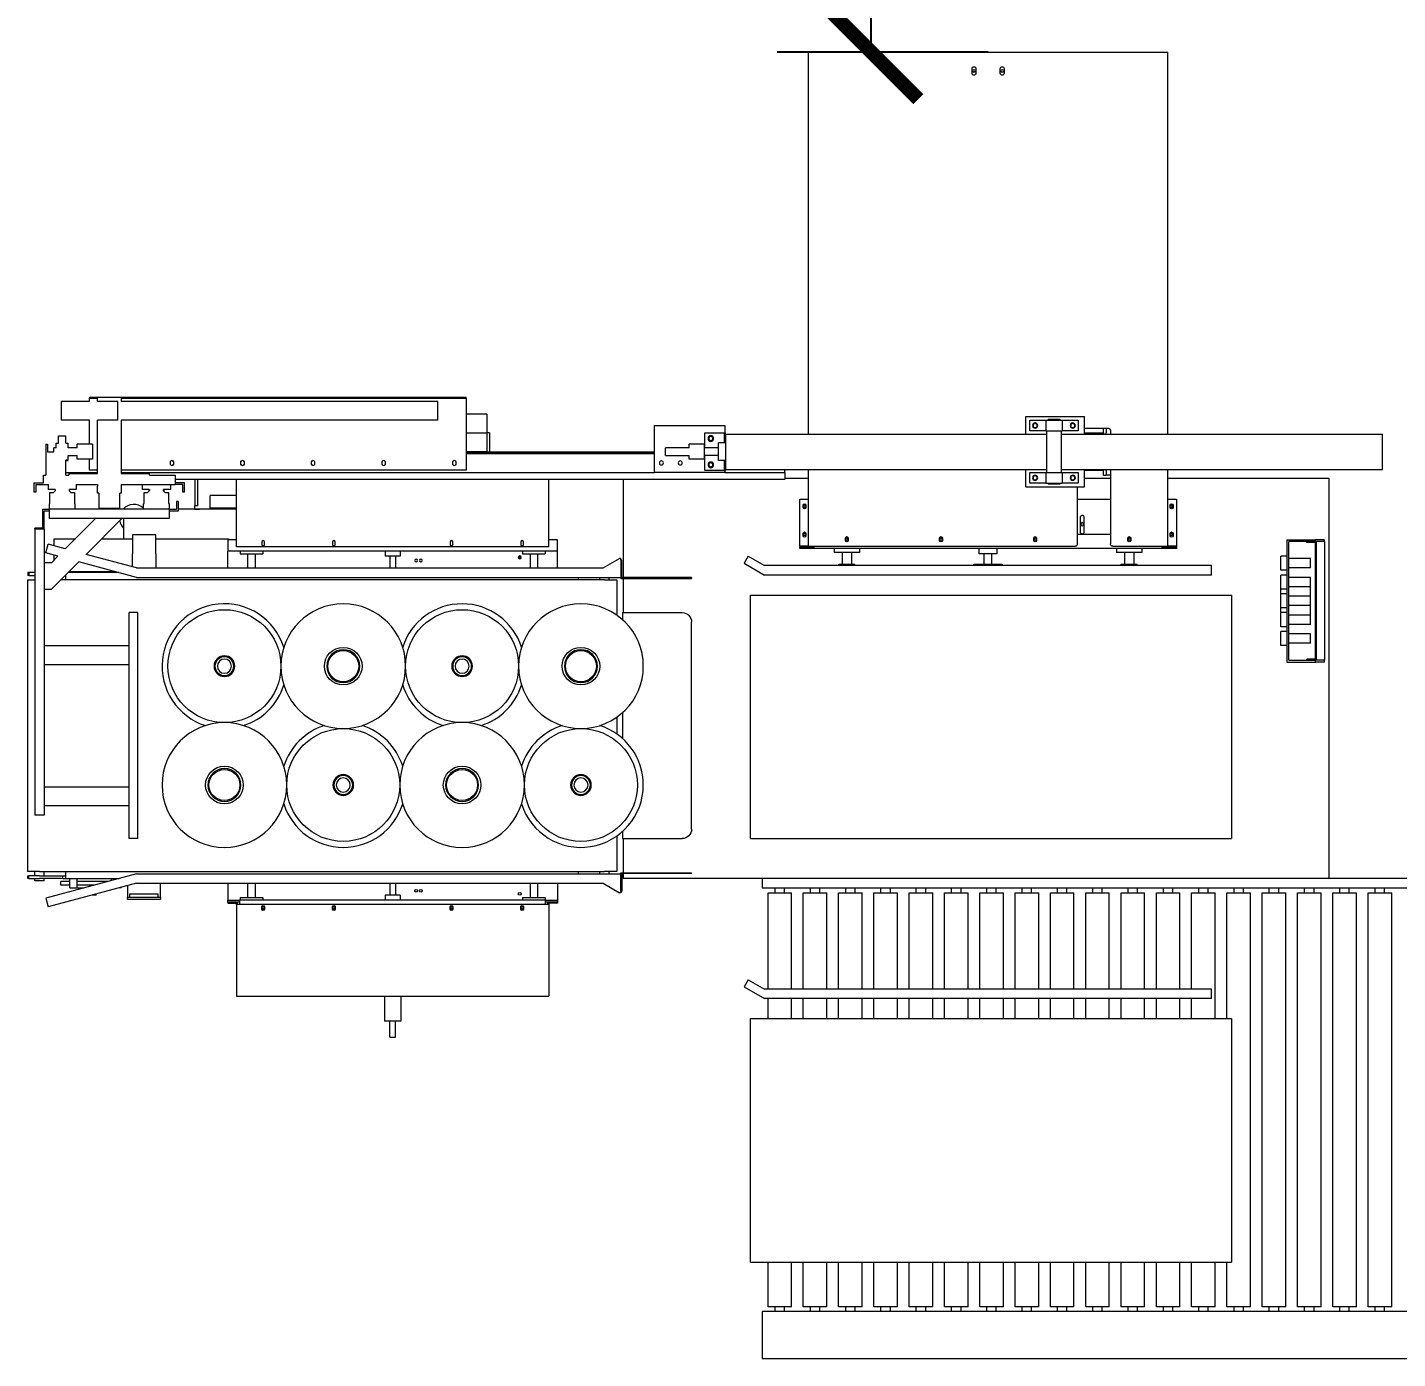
# Model space of a CAD drawing. Header units: inches. Extents: x -26985 to 86262, y -10753 to 149570.
# Drawn here: x 56432 to 59343, y 135852 to 138681 of the extents above; entities that cross this region are included whole.
import ezdxf

# ---------------------------------------------------------------- set-up
doc = ezdxf.new("R2010")
doc.units = ezdxf.units.IN
doc.header["$MEASUREMENT"] = 0
doc.styles.add('JY-GB', font='gbenor.shx', dxfattribs={"width": 0.8, "bigfont": 'gbcbig.shx'})
doc.dimstyles.new('JY-800', dxfattribs={"dimscale": 400, "dimtxt": 2, "dimasz": 0.5, "dimexe": 0.5, "dimexo": 0, "dimgap": 0.3, "dimtad": 1, "dimdec": 0, "dimtxsty": 'JY-GB', "dimblk": 'ARCHTICK', "dimcen": 2.5, "dimclrd": 86, "dimclre": 86, "dimclrt": 7, "dimadec": 0, "dimazin": 0, "dimtfac": 1, "dimtdec": 0, "dimtmove": 0, "dimatfit": 3, "dimfxl": 1, "dimtfill": 1, "dimlwd": 25, "dimlwe": 25, "dimarcsym": 0})

# ---------------------------------------------------------------- blocks, each defined once
blk = doc.blocks.new('_ArchTick')
at = {"color": 0, "linetype": 'ByBlock', "const_width": 0.15}
blk.add_lwpolyline([(-0.5, -0.5), (0.5, 0.5)], dxfattribs=at)
blk = doc.blocks.new('*D260')
at = {"layer": 'Defpoints', "color": 86, "linetype": 'Continuous', "lineweight": 25, "transparency": 16777216}
for p, q in [((58224.6, 139156.9), (58224.6, 140595.1)), ((58473, 139156.9), (58024.6, 139156.9)), ((58224.6, 138628.3), (58224.6, 139156.9)), ((58473, 138628.3), (58024.6, 138628.3))]:
    blk.add_line(p, q, dxfattribs=at)
at = {"layer": 'Defpoints', "color": 0, "transparency": 16777216}
for p in [(58224.6, 139156.9), (58473, 139156.9), (58473, 138628.3)]:
    blk.add_point(p, dxfattribs=at)
at = {"layer": 'Defpoints', "color": 86, "lineweight": 25, "transparency": 16777216, "xscale": 200, "yscale": 200, "zscale": 200}
for p, rotation in [((58224.6, 139156.9), 90), ((58224.6, 138628.3), 270)]:
    blk.add_blockref('_ArchTick', p, dxfattribs=dict(at, rotation=rotation))
at = {"layer": 'Defpoints', "color": 7, "transparency": 16777216, "insert": (57704.6, 139976), "char_height": 800, "attachment_point": 5, "rotation": 90, "style": 'JY-GB', "bg_fill": 3, "box_fill_scale": 1.25, "bg_fill_color": 256, "bg_fill_true_color": 13158600, "bg_fill_transparency": 0}
blk.add_mtext('529', dxfattribs=at)

msp = doc.modelspace()

# ---------------------------------------------------------------- linework, layer by layer
at = {"color": 0, "linetype": 'Continuous', "lineweight": 0}
for p, q in [((58091, 138628.3), (58091, 137816.8)), ((58091, 138628.3), (58855, 138628.3)), ((58855, 137816.8), (58855, 138628.3)), ((58439, 138583.3), (58439, 138593.3)), ((58447, 138593.3), (58447, 138583.3)), ((58499, 138583.3), (58499, 138593.3)), ((58507, 138593.3), (58507, 138583.3)), ((56564, 137895.3), (56581, 137895.3)), ((56564, 137895.3), (56564, 137893.3)), ((56581, 137886.3), (56581, 137895.3)), ((56581, 137895.3), (56631, 137895.3)), ((56631, 137895.3), (56631, 137886.3)), ((56631, 137895.3), (57364, 137895.3)), ((57364, 137893.3), (57364, 137895.3)), ((56504, 137886.3), (56504, 137846.3)), ((56564, 137886.3), (56504, 137886.3)), ((56564, 137893.3), (56581, 137893.3)), ((56564, 137886.3), (56564, 137893.3)), ((56624, 137886.3), (56581, 137886.3)), ((56624, 137846.3), (56624, 137886.3)), ((56631, 137893.3), (57364, 137893.3)), ((57304, 137886.3), (56631, 137886.3)), ((57304, 137846.3), (57304, 137886.3)), ((57364, 137893.3), (57364, 137740.3)), ((56564, 137846.3), (56504, 137846.3)), ((56564, 137795.3), (56564, 137846.3)), ((56581, 137733), (56581, 137846.3)), ((56624, 137846.3), (56581, 137846.3)), ((56631, 137846.3), (56631, 137733)), ((57304, 137846.3), (56631, 137846.3)), ((57408, 137859.3), (57364, 137859.3)), ((57408, 137859.3), (57408, 137819.3)), ((58553, 137816.8), (58553, 137854.3)), ((58553, 137854.3), (58678, 137854.3)), ((58561.5, 137823.3), (58561.5, 137846.3)), ((58561.5, 137846.3), (58595.5, 137846.3)), ((58595.5, 137846.3), (58630.5, 137846.3)), ((58595.5, 137846.3), (58595.5, 137823.3)), ((58600.5, 137848.3), (58625.5, 137848.3)), ((58600.5, 137848.3), (58600.5, 137846.3)), ((58625.5, 137848.3), (58625.5, 137846.3)), ((58630.5, 137846.3), (58664.5, 137846.3)), ((58630.5, 137846.3), (58630.5, 137823.3)), ((58664.5, 137846.3), (58664.5, 137823.3)), ((58678, 137816.8), (58678, 137854.3)), ((56498, 137813.3), (56514, 137813.3)), ((56498, 137797.3), (56498, 137813.3)), ((56514, 137797.3), (56514, 137813.3)), ((57364, 137819.3), (57408, 137819.3)), ((57408, 137819.3), (57408, 137779.3)), ((57414, 137819.3), (57408, 137819.3)), ((57414, 137819.3), (57414, 137779.3)), ((57764, 137735.3), (57764, 137835.3)), ((57764, 137835.3), (57914, 137835.3)), ((57871, 137819.3), (57912, 137819.3)), ((57871, 137787.3), (57871, 137819.3)), ((57912, 137819.3), (57915, 137819.3)), ((57912, 137819.3), (57912, 137798.3)), ((57914, 137835.3), (57914, 137819.3)), ((57915, 137816.8), (57915, 137819.3)), ((57915, 137816.8), (58598, 137816.8)), ((57915, 137816.8), (57915, 137741.8)), ((58595.5, 137823.3), (58561.5, 137823.3)), ((58595.5, 137823.3), (58598, 137823.3)), ((58598, 137823.3), (58628, 137823.3)), ((58598, 137735.3), (58598, 137823.3)), ((58628, 137823.3), (58628, 137735.3)), ((58628, 137823.3), (58630.5, 137823.3)), ((58628, 137816.8), (59311, 137816.8)), ((58664.5, 137823.3), (58630.5, 137823.3)), ((58678, 137829.3), (58728, 137829.3)), ((58678, 137819.3), (58718, 137819.3)), ((58718, 137819.3), (58718, 137829.3)), ((58718, 137819.3), (58718, 137816.8)), ((58724, 137829.3), (58724, 137819.3)), ((58724, 137816.8), (58724, 137819.3)), ((58733, 137824.3), (58733, 137816.8)), ((59311, 137741.8), (59311, 137816.8)), ((56471, 137795.3), (56475, 137795.3)), ((56471, 137795.3), (56471, 137775.3)), ((56475, 137795.3), (56475, 137779.3)), ((56475, 137779.3), (56488, 137779.3)), ((56493, 137787.3), (56488, 137787.3)), ((56488, 137779.3), (56488, 137787.3)), ((56493, 137797.3), (56498, 137797.3)), ((56493, 137787.3), (56493, 137797.3)), ((56514, 137797.3), (56519, 137797.3)), ((56519, 137787.3), (56519, 137797.3)), ((56538, 137787.3), (56519, 137787.3)), ((56538, 137787.3), (56538, 137795.3)), ((56570, 137795.3), (56538, 137795.3)), ((56570, 137795.3), (56570, 137779.3)), ((56570, 137779.3), (56570, 137763.3)), ((57408, 137779.3), (57364, 137779.3)), ((57364, 137779.3), (57764, 137779.3)), ((57838, 137787.3), (57788, 137787.3)), ((57788, 137771.3), (57788, 137787.3)), ((57838, 137787.3), (57838, 137795.3)), ((57870, 137795.3), (57838, 137795.3)), ((57870, 137795.3), (57870, 137779.3)), ((57900, 137787.3), (57870, 137787.3)), ((57870, 137779.3), (57870, 137763.3)), ((57900, 137779.3), (57900, 137798.3)), ((57915, 137798.3), (57900, 137798.3)), ((57900, 137760.3), (57900, 137779.3)), ((56471, 137775.3), (56471, 137735.3)), ((56514, 137729.3), (56514, 137761.3)), ((56519, 137761.3), (56519, 137771.3)), ((56519, 137771.3), (56538, 137771.3)), ((56538, 137763.3), (56538, 137771.3)), ((56570, 137763.3), (56538, 137763.3)), ((56564, 137740.3), (56564, 137763.3)), ((56735.8, 137752.8), (56735.8, 137757.8)), ((56742.3, 137757.8), (56742.3, 137752.8)), ((56885.8, 137752.8), (56885.8, 137757.8)), ((56892.3, 137757.8), (56892.3, 137752.8)), ((57035.8, 137752.8), (57035.8, 137757.8)), ((57042.3, 137757.8), (57042.3, 137752.8)), ((57185.8, 137752.8), (57185.8, 137757.8)), ((57192.3, 137757.8), (57192.3, 137752.8)), ((57335.8, 137752.8), (57335.8, 137757.8)), ((57342.3, 137757.8), (57342.3, 137752.8)), ((57764, 137775.3), (57364, 137775.3)), ((57364, 137775.3), (57764, 137775.3)), ((57788, 137771.3), (57838, 137771.3)), ((57838, 137763.3), (57838, 137771.3)), ((57870, 137763.3), (57838, 137763.3)), ((57900, 137771.3), (57870, 137771.3)), ((57871, 137739.3), (57871, 137771.3)), ((57915, 137760.3), (57900, 137760.3)), ((57912, 137760.3), (57912, 137739.3)), ((56466, 137713.3), (56466, 137729.3)), ((56466, 137729.3), (56471, 137729.3)), ((56471, 137735.3), (56471, 137729.3)), ((56514, 137735.3), (56581, 137735.3)), ((56514, 137729.3), (56520.3, 137729.3)), ((56520.3, 137733), (56581, 137733)), ((56520.3, 137733), (56520.3, 137729.3)), ((56581, 137740.3), (56564, 137740.3)), ((57364, 137740.3), (56631, 137740.3)), ((56631, 137735.3), (57764, 137735.3)), ((56631, 137733), (56691.7, 137733)), ((56691.7, 137729.3), (56691.7, 137733)), ((56691.7, 137729.3), (56746, 137729.3)), ((56746, 137729.3), (56746, 137709.3)), ((58041, 137720.3), (56746, 137720.3)), ((56788, 137720.3), (56788, 137664.3)), ((56794, 137664.3), (56794, 137720.3)), ((56876, 137577.3), (56876, 137720.3)), ((57540, 137577.3), (57540, 137720.3)), ((57698, 137720.3), (57698, 137511.8)), ((57914, 137735.3), (57764, 137735.3)), ((57912, 137739.3), (57871, 137739.3)), ((57912, 137739.3), (57915, 137739.3)), ((57914, 137739.3), (57914, 137735.3)), ((57914, 137735.3), (58041, 137735.3)), ((57915, 137741.8), (58598, 137741.8)), ((57915, 137739.3), (57915, 137741.8)), ((58041, 137735.3), (58041, 137741.8)), ((58041, 137735.3), (58041, 137720.3)), ((58091, 137722.3), (58041, 137722.3)), ((58091, 137741.8), (58091, 137578.3)), ((58553, 137704.3), (58553, 137741.8)), ((58561.5, 137712.3), (58561.5, 137735.3)), ((58561.5, 137735.3), (58595.5, 137735.3)), ((58595.5, 137735.3), (58598, 137735.3)), ((58595.5, 137735.3), (58595.5, 137712.3)), ((58598, 137735.3), (58628, 137735.3)), ((58628, 137741.8), (59311, 137741.8)), ((58628, 137735.3), (58630.5, 137735.3)), ((58630.5, 137735.3), (58664.5, 137735.3)), ((58630.5, 137735.3), (58630.5, 137712.3)), ((58664.5, 137735.3), (58664.5, 137712.3)), ((58678, 137704.3), (58678, 137741.8)), ((58718, 137739.3), (58678, 137739.3)), ((58733, 137722.3), (58678, 137722.3)), ((58718, 137741.8), (58718, 137739.3)), ((58718, 137729.3), (58718, 137739.3)), ((58718, 137729.3), (58724, 137729.3)), ((58724, 137739.3), (58724, 137741.8)), ((58724, 137739.3), (58724, 137729.3)), ((58733, 137729.3), (58724, 137729.3)), ((58733, 137741.8), (58733, 137583.3)), ((58855, 137578.3), (58855, 137741.8)), ((59198, 137722.3), (58855, 137722.3)), ((59198, 136872.3), (59198, 137722.3)), ((56446, 137713.3), (56466, 137713.3)), ((56446, 137713.3), (56446, 137693.3)), ((56450, 137693.3), (56446, 137693.3)), ((56450, 137709.3), (56466, 137709.3)), ((56450, 137709.3), (56450, 137693.3)), ((56466, 137709.3), (56476, 137709.3)), ((56476, 137709.3), (56476, 137699.3)), ((56491, 137699.3), (56476, 137699.3)), ((56480, 137669.3), (56480, 137692.3)), ((56480, 137692.3), (56487.5, 137692.3)), ((56487.5, 137692.3), (56491, 137695.8)), ((56491, 137699.3), (56491, 137695.8)), ((56521, 137699.3), (56521, 137695.8)), ((56536, 137699.3), (56521, 137699.3)), ((56521, 137695.8), (56524.5, 137692.3)), ((56524.5, 137692.3), (56532, 137692.3)), ((56532, 137692.3), (56532, 137669.3)), ((56536, 137709.3), (56536, 137699.3)), ((56536, 137709.3), (56581, 137709.3)), ((56581, 137709.3), (56581, 137706.3)), ((56581, 137691.3), (56581, 137706.3)), ((56583.5, 137691.3), (56581, 137691.3)), ((56583.5, 137691.3), (56583.5, 137658.8)), ((56631, 137691.3), (56628.5, 137691.3)), ((56628.5, 137658.8), (56628.5, 137691.3)), ((56631, 137709.3), (56631, 137706.3)), ((56631, 137709.3), (56746, 137709.3)), ((56631, 137706.3), (56631, 137691.3)), ((56676, 137709.3), (56676, 137699.3)), ((56691, 137699.3), (56676, 137699.3)), ((56680, 137669.3), (56680, 137692.3)), ((56680, 137692.3), (56687.5, 137692.3)), ((56687.5, 137692.3), (56691, 137695.8)), ((56736, 137699.3), (56721, 137699.3)), ((56721, 137695.8), (56724.5, 137692.3)), ((56724.5, 137692.3), (56732, 137692.3)), ((56732, 137692.3), (56732, 137669.3)), ((56736, 137709.3), (56736, 137699.3)), ((56766, 137713.3), (56746, 137713.3)), ((56762, 137709.3), (56746, 137709.3)), ((56762, 137693.3), (56762, 137709.3)), ((56766, 137693.3), (56762, 137693.3)), ((56766, 137693.3), (56766, 137713.3)), ((58553, 137704.3), (58678, 137704.3)), ((58595.5, 137712.3), (58561.5, 137712.3)), ((58595.5, 137712.3), (58630.5, 137712.3)), ((58600.5, 137712.3), (58600.5, 137710.3)), ((58625.5, 137710.3), (58600.5, 137710.3)), ((58625.5, 137712.3), (58625.5, 137710.3)), ((58664.5, 137712.3), (58630.5, 137712.3)), ((58663, 137583.3), (58663, 137704.3)), ((56479, 137668.3), (56480, 137669.3)), ((56479, 137657.3), (56479, 137668.3)), ((56532, 137669.3), (56533, 137668.3)), ((56533, 137668.3), (56533, 137657.3)), ((56679, 137668.3), (56680, 137669.3)), ((56679, 137657.3), (56679, 137668.3)), ((56732, 137669.3), (56733, 137668.3)), ((56733, 137668.3), (56733, 137657.3)), ((56753, 137673.3), (56749, 137673.3)), ((56749, 137673.3), (56749, 137657.3)), ((56753, 137653.3), (56753, 137673.3)), ((56794, 137664.3), (56788, 137664.3)), ((56788, 137657.3), (56788, 137664.3)), ((56820, 137659.3), (56820, 137686.3)), ((56876, 137686.3), (56820, 137686.3)), ((58073, 137578.3), (58073, 137678.3)), ((58073, 137678.3), (58091, 137678.3)), ((58080, 137660.8), (58080, 137665.8)), ((58086, 137665.8), (58086, 137660.8)), ((58663, 137678.3), (58733, 137678.3)), ((58855, 137678.3), (58873, 137678.3)), ((58860, 137660.8), (58860, 137665.8)), ((58866, 137665.8), (58866, 137660.8)), ((58873, 137678.3), (58873, 137578.3)), ((56464, 137657.3), (56478, 137657.3)), ((56464, 137657.3), (56464, 137615.4)), ((56468, 137615.4), (56468, 137653.3)), ((56468, 137653.3), (56478, 137653.3)), ((56478, 137657.3), (56478, 137637.3)), ((56733, 137657.3), (56478, 137657.3)), ((56733, 137637.3), (56478, 137637.3)), ((56577, 137637.3), (56512.6, 137572.9)), ((56556.8, 137561.1), (56633, 137637.3)), ((56628.5, 137658.8), (56583.5, 137658.8)), ((56584.5, 137657.3), (56584.5, 137658.8)), ((56627.5, 137657.3), (56627.5, 137658.8)), ((56636, 137637.3), (56636, 137594.3)), ((56733, 137657.3), (56733, 137637.3)), ((56733, 137657.3), (56749, 137657.3)), ((56733, 137653.3), (56753, 137653.3)), ((56788, 137657.3), (56753, 137657.3)), ((56788, 137657.3), (56793, 137657.3)), ((56876, 137657.3), (56788, 137657.3)), ((56793, 137657.3), (56798, 137657.3)), ((56803, 137657.3), (56798, 137657.3)), ((56876, 137657.3), (56803, 137657.3)), ((56876, 137659.3), (56820, 137659.3)), ((58668.5, 137639.3), (58668.5, 137609.3)), ((58677.5, 137609.3), (58677.5, 137639.3)), ((56448, 137615.4), (56448, 137617)), ((56464, 137617), (56448, 137617)), ((56448, 137615.4), (56448, 137007.3)), ((56448, 137615.4), (56464, 137615.4)), ((56464, 137615.4), (56468, 137615.4)), ((56468, 137615.4), (56468, 137007.3)), ((58080, 137600.8), (58080, 137605.8)), ((58086, 137605.8), (58086, 137600.8)), ((58733, 137603.3), (58663, 137603.3)), ((58860, 137600.8), (58860, 137605.8)), ((58866, 137605.8), (58866, 137600.8)), ((56470.9, 137564.1), (56475.9, 137582.8)), ((56512.6, 137572.9), (56475.9, 137582.8)), ((56489, 137594.3), (56534, 137594.3)), ((56489, 137579.2), (56489, 137594.3)), ((56590, 137594.3), (56655, 137594.3)), ((56705, 137602.3), (56655, 137602.3)), ((56655, 137602.3), (56655, 137562.3)), ((56705, 137562.3), (56705, 137602.3)), ((56705, 137594.3), (56859, 137594.3)), ((56876, 137592.3), (56858, 137592.3)), ((56858, 137592.3), (56858, 137568.3)), ((56859, 137594.3), (56859, 137592.3)), ((57540, 137577.3), (56876, 137577.3)), ((56930, 137587.3), (56930, 137582.3)), ((56936, 137582.3), (56936, 137587.3)), ((57080, 137587.3), (57080, 137582.3)), ((57086, 137582.3), (57086, 137587.3)), ((57330, 137587.3), (57330, 137582.3)), ((57336, 137582.3), (57336, 137587.3)), ((57480, 137587.3), (57480, 137582.3)), ((57486, 137582.3), (57486, 137587.3)), ((57558, 137592.3), (57540, 137592.3)), ((57558, 137568.3), (57558, 137592.3)), ((58073, 137578.3), (58073, 137577.3)), ((58091, 137578.3), (58073, 137578.3)), ((58073, 137573.3), (58073, 137577.3)), ((58073, 137577.3), (58103, 137577.3)), ((58091, 137578.3), (58658, 137578.3)), ((58103, 137578.3), (58103, 137573.3)), ((58170, 137590.8), (58170, 137595.8)), ((58176, 137595.8), (58176, 137590.8)), ((58370, 137590.8), (58370, 137595.8)), ((58376, 137595.8), (58376, 137590.8)), ((58570, 137590.8), (58570, 137595.8)), ((58576, 137595.8), (58576, 137590.8)), ((58738, 137578.3), (58855, 137578.3)), ((58770, 137590.8), (58770, 137595.8)), ((58776, 137595.8), (58776, 137590.8)), ((58843, 137573.3), (58843, 137578.3)), ((58843, 137577.3), (58873, 137577.3)), ((58873, 137578.3), (58855, 137578.3)), ((58873, 137578.3), (58873, 137577.3)), ((58873, 137577.3), (58873, 137573.3)), ((59108, 137592.3), (59108, 137332.3)), ((59108, 137592.3), (59168, 137592.3)), ((59168, 137588.3), (59112, 137588.3)), ((59112, 137336.3), (59112, 137588.3)), ((59150, 137586.3), (59150, 137588.3)), ((59170, 137588.3), (59150, 137588.3)), ((59168, 137586.3), (59150, 137586.3)), ((59169.5, 137592.3), (59168, 137592.3)), ((59168, 137592.3), (59168, 137588.3)), ((59168, 137588.3), (59169.5, 137588.3)), ((59168, 137586.3), (59168, 137338.3)), ((59186.6, 137592.3), (59169.5, 137592.3)), ((59186.6, 137588.3), (59169.5, 137588.3)), ((59170, 137588.3), (59170, 137336.3)), ((59186.6, 137592.3), (59188, 137592.3)), ((59188, 137588.3), (59186.6, 137588.3)), ((59188, 137588.3), (59188, 137592.3)), ((59188, 137588.3), (59188, 137336.3)), ((56496.9, 137557.1), (56470.9, 137564.1)), ((56496.9, 137557.1), (56483, 137543.3)), ((56483, 137487.3), (56541, 137545.3)), ((56489, 137549.3), (56489, 137559.2)), ((56664, 137512.3), (56541, 137545.3)), ((56664, 137532.3), (56556.8, 137561.1)), ((56655, 137534.7), (56655, 137562.3)), ((56705, 137562.3), (56705, 137532.3)), ((57558, 137568.3), (56858, 137568.3)), ((56858, 137532.3), (56858, 137568.3)), ((56884, 137568.3), (56884, 137562.3)), ((56884, 137562.3), (56932, 137562.3)), ((56900, 137562.3), (56900, 137532.3)), ((56916, 137562.3), (56916, 137532.3)), ((56932, 137568.3), (56932, 137562.3)), ((57192, 137568.3), (57192, 137557.3)), ((57224, 137557.3), (57192, 137557.3)), ((57202, 137557.3), (57202, 137532.3)), ((57214, 137557.3), (57214, 137532.3)), ((57224, 137568.3), (57224, 137557.3)), ((57475.5, 137556.5), (57475.5, 137553.2)), ((57478, 137557.8), (57478, 137551.8)), ((57480, 137552.6), (57480, 137557.1)), ((57484, 137568.3), (57484, 137562.3)), ((57484, 137562.3), (57532, 137562.3)), ((57500, 137562.3), (57500, 137532.3)), ((57516, 137562.3), (57516, 137532.3)), ((57532, 137568.3), (57532, 137562.3)), ((57558, 137532.3), (57558, 137568.3)), ((57655.4, 137532.3), (57690, 137552.3)), ((57693, 137552.3), (57690, 137552.3)), ((57693, 137549.8), (57693, 137552.3)), ((57693, 137549.8), (57695, 137549.8)), ((57693, 137549.8), (57693, 137509.8)), ((57695, 137511.8), (57695, 137549.8)), ((57963.4, 137557.3), (57954.7, 137542.3)), ((57963.4, 137557.3), (57998, 137537.3)), ((58103, 137573.3), (58073, 137573.3)), ((58843, 137573.3), (58103, 137573.3)), ((58146, 137573.3), (58146, 137565.3)), ((58200, 137565.3), (58146, 137565.3)), ((58163, 137565.3), (58163, 137540.3)), ((58183, 137565.3), (58183, 137540.3)), ((58200, 137573.3), (58200, 137565.3)), ((58454, 137562.3), (58454, 137573.3)), ((58492, 137562.3), (58454, 137562.3)), ((58465, 137540.3), (58465, 137562.3)), ((58481, 137540.3), (58481, 137562.3)), ((58492, 137562.3), (58492, 137573.3)), ((58746, 137573.3), (58746, 137565.3)), ((58800, 137565.3), (58746, 137565.3)), ((58763, 137565.3), (58763, 137540.3)), ((58783, 137565.3), (58783, 137540.3)), ((58800, 137573.3), (58800, 137565.3)), ((58873, 137573.3), (58843, 137573.3)), ((59095, 137527.3), (59095, 137557.3)), ((59108, 137557.3), (59095, 137557.3)), ((59158, 137552.3), (59112, 137552.3)), ((59158, 137532.3), (59158, 137552.3)), ((56435.4, 137522.3), (56433, 137522.3)), ((56433, 137522.3), (56433, 137516.3)), ((56435.4, 137516.3), (56433, 137516.3)), ((56448, 137522.3), (56435.4, 137522.3)), ((56435.4, 137522.3), (56435.4, 137516.3)), ((56435.4, 137516.3), (56448, 137516.3)), ((56483, 137543.3), (56468, 137543.3)), ((56513, 137516.3), (56512, 137516.3)), ((56513, 137517.3), (56513, 137507.3)), ((56626.7, 137522.3), (56518, 137522.3)), ((56619.3, 137524.3), (56520, 137524.3)), ((56522, 137524.3), (56522, 137522.3)), ((56538, 137524.3), (56538, 137522.3)), ((56611, 137522.3), (56611, 137524.3)), ((56664, 137532.3), (57655.4, 137532.3)), ((57954.7, 137542.3), (57998, 137517.3)), ((58948, 137537.3), (57998, 137537.3)), ((58948, 137517.3), (57998, 137517.3)), ((58156, 137540.3), (58190, 137540.3)), ((58156, 137537.3), (58156, 137540.3)), ((58190, 137537.3), (58190, 137540.3)), ((58443, 137537.3), (58443, 137540.3)), ((58443, 137540.3), (58503, 137540.3)), ((58503, 137540.3), (58503, 137537.3)), ((58756, 137540.3), (58790, 137540.3)), ((58756, 137537.3), (58756, 137540.3)), ((58790, 137537.3), (58790, 137540.3)), ((58948, 137517.3), (58948, 137537.3)), ((59108, 137527.3), (59095, 137527.3)), ((59095, 137487.3), (59095, 137517.3)), ((59108, 137517.3), (59095, 137517.3)), ((59158, 137532.3), (59112, 137532.3)), ((56432, 137507.3), (56448, 137507.3)), ((56432, 137507.3), (56432, 136887.3)), ((56468, 137487.3), (56483, 137487.3)), ((57658, 137507.3), (56503, 137507.3)), ((56664, 137512.3), (57693, 137512.3)), ((57603, 137507.3), (57603, 137512.3)), ((57648, 137507.3), (57648, 137512.3)), ((57658, 137507.3), (57684, 137507.3)), ((57668, 137507.3), (57668, 137512.3)), ((57684, 137507.3), (57684, 137432.1)), ((57693, 137509.8), (57793, 137509.8)), ((57793, 137511.8), (57695, 137511.8)), ((57698, 137509.8), (57698, 137437.3)), ((57843, 137511.8), (57793, 137511.8)), ((57793, 137509.8), (57843, 137509.8)), ((57843, 137511.8), (57843, 137509.8)), ((59095, 137477.3), (59095, 137487.3)), ((59108, 137487.3), (59095, 137487.3)), ((59158, 137512.3), (59112, 137512.3)), ((59158, 137492.3), (59112, 137492.3)), ((59158, 137492.3), (59158, 137512.3)), ((59158, 137472.3), (59158, 137492.3)), ((57968, 137474.8), (58990.5, 137474.8)), ((57968, 136957.3), (57968, 137474.8)), ((58990.5, 137474.8), (58990.5, 136957.3)), ((59095, 137447.3), (59095, 137477.3)), ((59108, 137477.3), (59095, 137477.3)), ((59158, 137472.3), (59112, 137472.3)), ((59158, 137452.3), (59158, 137472.3)), ((56667, 137437.3), (56648, 137437.3)), ((56648, 136957.3), (56648, 137437.3)), ((56667, 136957.3), (56667, 137437.3)), ((57696, 137437.3), (57696, 137422.6)), ((57696, 137437.3), (57823, 137437.3)), ((59095, 137437.3), (59095, 137447.3)), ((59108, 137447.3), (59095, 137447.3)), ((59095, 137407.3), (59095, 137437.3)), ((59108, 137437.3), (59095, 137437.3)), ((59158, 137452.3), (59112, 137452.3)), ((59158, 137432.3), (59112, 137432.3)), ((59158, 137432.3), (59158, 137452.3)), ((59158, 137412.3), (59158, 137432.3)), ((57843, 136977.3), (57843, 137417.3)), ((59108, 137407.3), (59095, 137407.3)), ((59158, 137412.3), (59112, 137412.3)), ((59095, 137367.3), (59095, 137397.3)), ((59108, 137397.3), (59095, 137397.3)), ((59158, 137392.3), (59112, 137392.3)), ((59158, 137372.3), (59112, 137372.3)), ((59158, 137372.3), (59158, 137392.3)), ((56468, 137367.3), (56648, 137367.3)), ((59108, 137367.3), (59095, 137367.3)), ((56468, 137327.3), (56648, 137327.3)), ((59108, 137332.3), (59168, 137332.3)), ((59112, 137336.3), (59168, 137336.3)), ((59168, 137338.3), (59150, 137338.3)), ((59150, 137336.3), (59150, 137338.3)), ((59170, 137336.3), (59150, 137336.3)), ((59168, 137336.3), (59168, 137332.3)), ((59168, 137332.3), (59169.5, 137332.3)), ((59186.6, 137332.3), (59169.5, 137332.3)), ((59186.6, 137336.3), (59170, 137336.3)), ((59186.6, 137336.3), (59188, 137336.3)), ((59188, 137332.3), (59186.6, 137332.3)), ((59188, 137332.3), (59188, 137336.3)), ((57684, 137215), (57684, 137179.6)), ((57696, 137224.5), (57696, 137170.1)), ((56468, 137067.3), (56648, 137067.3)), ((56468, 137027.3), (56648, 137027.3)), ((56468, 137007.3), (56448, 137007.3)), ((57696, 136972), (57696, 136957.3)), ((56667, 136957.3), (56648, 136957.3)), ((57684, 136962.5), (57684, 136887.3)), ((57696, 136957.3), (57823, 136957.3)), ((57698, 136957.3), (57698, 136884.8)), ((57968, 136957.3), (58990.5, 136957.3)), ((56458, 136887.3), (56432, 136887.3)), ((56433, 136878.3), (56435.4, 136878.3)), ((56433, 136872.3), (56433, 136878.3)), ((56458, 136878.3), (56435.4, 136878.3)), ((56435.4, 136872.3), (56435.4, 136878.3)), ((56448, 136878.3), (56448, 136887.3)), ((56458, 136887.3), (57658, 136887.3)), ((56458, 136878.3), (56507, 136878.3)), ((56468, 136878.3), (56468, 136887.3)), ((56664, 136882.3), (56470.9, 136830.6)), ((56507, 136878.3), (56513, 136878.3)), ((56507, 136872.3), (56507, 136878.3)), ((56513, 136887.3), (56513, 136872.3)), ((56664, 136882.3), (57693, 136882.3)), ((57603, 136882.3), (57603, 136887.3)), ((57648, 136882.3), (57648, 136887.3)), ((57684, 136887.3), (57658, 136887.3)), ((57668, 136882.3), (57668, 136887.3)), ((57693, 136884.8), (57793, 136884.8)), ((57693, 136844.8), (57693, 136884.8)), ((57793, 136882.8), (57695, 136882.8)), ((57695, 136882.8), (57695, 136844.8)), ((57698, 136882.8), (57698, 136872.3)), ((57793, 136884.8), (57843, 136884.8)), ((57843, 136882.8), (57793, 136882.8)), ((57843, 136882.8), (57843, 136884.8)), ((56435.4, 136872.3), (56433, 136872.3)), ((56435.4, 136872.3), (56458, 136872.3)), ((56448, 136867.3), (56448, 136872.3)), ((56468, 136867.3), (56448, 136867.3)), ((56507, 136872.3), (56458, 136872.3)), ((56468, 136867.3), (56468, 136872.3)), ((56664, 136862.3), (56475.9, 136811.9)), ((56503, 136858.3), (56503, 136866.3)), ((56522, 136866.3), (56503, 136866.3)), ((56522, 136858.3), (56503, 136858.3)), ((56507, 136872.3), (56513, 136872.3)), ((56513, 136872.3), (56626.7, 136872.3)), ((56522, 136852.3), (56522, 136872.3)), ((56522, 136852.3), (56538, 136852.3)), ((56538, 136852.3), (56538, 136872.3)), ((56604.3, 136866.3), (56538, 136866.3)), ((56574.5, 136858.3), (56538, 136858.3)), ((56538, 136852.3), (56552.1, 136852.3)), ((56611, 136868.1), (56611, 136872.3)), ((56631, 136852.3), (56626.7, 136852.3)), ((56631, 136852.3), (56631, 136853.5)), ((56645, 136857.2), (56645, 136832.3)), ((56664, 136862.3), (57655.4, 136862.3)), ((56715, 136832.3), (56715, 136862.3)), ((56858, 136862.3), (56858, 136826.3)), ((56900, 136862.3), (56900, 136832.3)), ((56916, 136862.3), (56916, 136832.3)), ((57202, 136862.3), (57202, 136837.3)), ((57214, 136862.3), (57214, 136837.3)), ((57500, 136862.3), (57500, 136832.3)), ((57516, 136862.3), (57516, 136832.3)), ((57558, 136862.3), (57558, 136826.3)), ((57655.4, 136862.3), (57690, 136842.3)), ((59198, 136872.3), (57698, 136872.3)), ((57993, 136872.3), (57993, 136852.3)), ((60993, 136872.3), (57993, 136872.3)), ((57993, 136852.3), (60993, 136852.3)), ((58020.5, 136842.3), (58020.5, 136852.3)), ((58040.5, 136842.3), (58040.5, 136852.3)), ((58095.5, 136842.3), (58095.5, 136852.3)), ((58115.5, 136842.3), (58115.5, 136852.3)), ((58170.5, 136842.3), (58170.5, 136852.3)), ((58190.5, 136842.3), (58190.5, 136852.3)), ((58245.5, 136842.3), (58245.5, 136852.3)), ((58265.5, 136842.3), (58265.5, 136852.3)), ((58320.5, 136842.3), (58320.5, 136852.3)), ((58340.5, 136842.3), (58340.5, 136852.3)), ((58395.5, 136842.3), (58395.5, 136852.3)), ((58415.5, 136842.3), (58415.5, 136852.3)), ((58470.5, 136842.3), (58470.5, 136852.3)), ((58490.5, 136842.3), (58490.5, 136852.3)), ((58545.5, 136842.3), (58545.5, 136852.3)), ((58565.5, 136842.3), (58565.5, 136852.3)), ((58620.5, 136842.3), (58620.5, 136852.3)), ((58640.5, 136842.3), (58640.5, 136852.3)), ((58695.5, 136842.3), (58695.5, 136852.3)), ((58715.5, 136842.3), (58715.5, 136852.3)), ((58770.5, 136842.3), (58770.5, 136852.3)), ((58790.5, 136842.3), (58790.5, 136852.3)), ((58845.5, 136842.3), (58845.5, 136852.3)), ((58865.5, 136842.3), (58865.5, 136852.3)), ((58920.5, 136842.3), (58920.5, 136852.3)), ((58940.5, 136842.3), (58940.5, 136852.3)), ((58995.5, 136842.3), (58995.5, 136852.3)), ((59015.5, 136842.3), (59015.5, 136852.3)), ((59070.5, 136842.3), (59070.5, 136852.3)), ((59090.5, 136842.3), (59090.5, 136852.3)), ((59145.5, 136842.3), (59145.5, 136852.3)), ((59165.5, 136842.3), (59165.5, 136852.3)), ((59220.5, 136842.3), (59220.5, 136852.3)), ((59240.5, 136842.3), (59240.5, 136852.3)), ((59295.5, 136842.3), (59295.5, 136852.3)), ((59315.5, 136842.3), (59315.5, 136852.3)), ((56470.9, 136830.6), (56475.9, 136811.9)), ((56578, 136837.3), (56570.7, 136837.3)), ((56578, 136837.3), (56578, 136839.3)), ((56645, 136828.3), (56645, 136832.3)), ((56715, 136832.3), (56645, 136832.3)), ((56645, 136828.3), (56715, 136828.3)), ((56650, 136832.3), (56650, 136839.8)), ((56650, 136839.8), (56710, 136839.8)), ((56710, 136832.3), (56710, 136839.8)), ((56715, 136832.3), (56715, 136828.3)), ((56858, 136822.3), (56858, 136826.3)), ((56858, 136826.3), (56883, 136826.3)), ((56883, 136822.3), (56858, 136822.3)), ((56858, 136822.3), (56878, 136822.3)), ((56858, 136822.3), (56858, 136820.3)), ((56858, 136820.3), (56876, 136820.3)), ((56876, 136817.3), (56876, 136820.3)), ((56876, 136817.3), (56876, 136622.3)), ((57540, 136817.3), (56876, 136817.3)), ((56878, 136822.3), (56878, 136817.3)), ((57533, 136826.3), (56883, 136826.3)), ((56883, 136826.3), (56883, 136817.3)), ((56884, 136832.3), (56932, 136832.3)), ((56884, 136832.3), (56884, 136826.3)), ((56932, 136832.3), (56932, 136826.3)), ((57224, 136837.3), (57192, 136837.3)), ((57192, 136837.3), (57192, 136826.3)), ((57224, 136837.3), (57224, 136826.3)), ((57484, 136832.3), (57532, 136832.3)), ((57484, 136832.3), (57484, 136826.3)), ((57532, 136832.3), (57532, 136826.3)), ((57533, 136826.3), (57558, 136826.3)), ((57533, 136817.3), (57533, 136826.3)), ((57558, 136822.3), (57533, 136822.3)), ((57538, 136822.3), (57558, 136822.3)), ((57538, 136817.3), (57538, 136822.3)), ((57540, 136820.3), (57540, 136817.3)), ((57558, 136820.3), (57540, 136820.3)), ((57540, 136817.3), (57540, 136622.3)), ((57558, 136826.3), (57558, 136822.3)), ((57558, 136822.3), (57558, 136820.3)), ((57693, 136842.3), (57690, 136842.3)), ((57693, 136844.8), (57693, 136842.3)), ((57693, 136844.8), (57695, 136844.8)), ((58005.5, 136842.3), (58055.5, 136842.3)), ((58005.5, 136637.3), (58005.5, 136842.3)), ((58055.5, 136637.3), (58055.5, 136842.3)), ((58080.5, 136842.3), (58130.5, 136842.3)), ((58080.5, 136637.3), (58080.5, 136842.3)), ((58130.5, 136637.3), (58130.5, 136842.3)), ((58155.5, 136842.3), (58205.5, 136842.3)), ((58155.5, 136637.3), (58155.5, 136842.3)), ((58205.5, 136637.3), (58205.5, 136842.3)), ((58230.5, 136842.3), (58280.5, 136842.3)), ((58230.5, 136637.3), (58230.5, 136842.3)), ((58280.5, 136637.3), (58280.5, 136842.3)), ((58305.5, 136842.3), (58355.5, 136842.3)), ((58305.5, 136637.3), (58305.5, 136842.3)), ((58355.5, 136637.3), (58355.5, 136842.3)), ((58380.5, 136842.3), (58430.5, 136842.3)), ((58380.5, 136637.3), (58380.5, 136842.3)), ((58430.5, 136637.3), (58430.5, 136842.3)), ((58455.5, 136842.3), (58505.5, 136842.3)), ((58455.5, 136637.3), (58455.5, 136842.3)), ((58505.5, 136637.3), (58505.5, 136842.3)), ((58530.5, 136842.3), (58580.5, 136842.3)), ((58530.5, 136637.3), (58530.5, 136842.3)), ((58580.5, 136637.3), (58580.5, 136842.3)), ((58605.5, 136842.3), (58655.5, 136842.3)), ((58605.5, 136637.3), (58605.5, 136842.3)), ((58655.5, 136637.3), (58655.5, 136842.3)), ((58680.5, 136842.3), (58730.5, 136842.3)), ((58680.5, 136637.3), (58680.5, 136842.3)), ((58730.5, 136637.3), (58730.5, 136842.3)), ((58755.5, 136842.3), (58805.5, 136842.3)), ((58755.5, 136637.3), (58755.5, 136842.3)), ((58805.5, 136637.3), (58805.5, 136842.3)), ((58830.5, 136842.3), (58880.5, 136842.3)), ((58830.5, 136637.3), (58830.5, 136842.3)), ((58880.5, 136637.3), (58880.5, 136842.3)), ((58905.5, 136842.3), (58955.5, 136842.3)), ((58905.5, 136637.3), (58905.5, 136842.3)), ((58955.5, 136574.8), (58955.5, 136842.3)), ((58980.5, 136842.3), (59030.5, 136842.3)), ((58980.5, 136574.8), (58980.5, 136842.3)), ((59030.5, 135962.3), (59030.5, 136842.3)), ((59055.5, 136842.3), (59105.5, 136842.3)), ((59055.5, 135962.3), (59055.5, 136842.3)), ((59105.5, 135962.3), (59105.5, 136842.3)), ((59130.5, 136842.3), (59180.5, 136842.3)), ((59130.5, 135962.3), (59130.5, 136842.3)), ((59180.5, 135962.3), (59180.5, 136842.3)), ((59205.5, 136842.3), (59255.5, 136842.3)), ((59205.5, 135962.3), (59205.5, 136842.3)), ((59255.5, 135962.3), (59255.5, 136842.3)), ((59280.5, 136842.3), (59330.5, 136842.3)), ((59280.5, 135962.3), (59280.5, 136842.3)), ((59330.5, 135962.3), (59330.5, 136842.3)), ((56930, 136807.3), (56930, 136812.3)), ((56936, 136812.3), (56936, 136807.3)), ((57080, 136807.3), (57080, 136812.3)), ((57086, 136812.3), (57086, 136807.3)), ((57330, 136807.3), (57330, 136812.3)), ((57336, 136812.3), (57336, 136807.3)), ((57480, 136807.3), (57480, 136812.3)), ((57486, 136812.3), (57486, 136807.3)), ((57963.4, 136657.3), (57954.7, 136642.3)), ((57963.4, 136657.3), (57998, 136637.3)), ((56876, 136622.3), (57540, 136622.3)), ((57190.5, 136622.3), (57190.5, 136569.3)), ((57225.5, 136622.3), (57225.5, 136569.3)), ((57954.7, 136642.3), (57998, 136617.3)), ((58948, 136637.3), (57998, 136637.3)), ((58948, 136617.3), (57998, 136617.3)), ((58005.5, 136574.8), (58005.5, 136617.3)), ((58055.5, 136574.8), (58055.5, 136617.3)), ((58080.5, 136574.8), (58080.5, 136617.3)), ((58130.5, 136574.8), (58130.5, 136617.3)), ((58155.5, 136574.8), (58155.5, 136617.3)), ((58205.5, 136574.8), (58205.5, 136617.3)), ((58230.5, 136574.8), (58230.5, 136617.3)), ((58280.5, 136574.8), (58280.5, 136617.3)), ((58305.5, 136574.8), (58305.5, 136617.3)), ((58355.5, 136574.8), (58355.5, 136617.3)), ((58380.5, 136574.8), (58380.5, 136617.3)), ((58430.5, 136574.8), (58430.5, 136617.3)), ((58455.5, 136574.8), (58455.5, 136617.3)), ((58505.5, 136574.8), (58505.5, 136617.3)), ((58530.5, 136574.8), (58530.5, 136617.3)), ((58580.5, 136574.8), (58580.5, 136617.3)), ((58605.5, 136574.8), (58605.5, 136617.3)), ((58655.5, 136574.8), (58655.5, 136617.3)), ((58680.5, 136574.8), (58680.5, 136617.3)), ((58730.5, 136574.8), (58730.5, 136617.3)), ((58755.5, 136574.8), (58755.5, 136617.3)), ((58805.5, 136574.8), (58805.5, 136617.3)), ((58830.5, 136574.8), (58830.5, 136617.3)), ((58880.5, 136574.8), (58880.5, 136617.3)), ((58905.5, 136574.8), (58905.5, 136617.3)), ((58948, 136617.3), (58948, 136637.3)), ((57225.5, 136569.3), (57190.5, 136569.3)), ((57202, 136535.3), (57202, 136569.3)), ((57214, 136535.3), (57214, 136569.3)), ((57968, 136574.8), (58990.5, 136574.8)), ((57968, 136057.3), (57968, 136574.8)), ((58990.5, 136574.8), (58990.5, 136057.3)), ((57202, 136535.3), (57214, 136535.3)), ((57968, 136057.3), (58990.5, 136057.3)), ((58005.5, 135962.3), (58005.5, 136057.3)), ((58055.5, 135962.3), (58055.5, 136057.3)), ((58080.5, 135962.3), (58080.5, 136057.3)), ((58130.5, 135962.3), (58130.5, 136057.3)), ((58155.5, 135962.3), (58155.5, 136057.3)), ((58205.5, 135962.3), (58205.5, 136057.3)), ((58230.5, 135962.3), (58230.5, 136057.3)), ((58280.5, 135962.3), (58280.5, 136057.3)), ((58305.5, 135962.3), (58305.5, 136057.3)), ((58355.5, 135962.3), (58355.5, 136057.3)), ((58380.5, 135962.3), (58380.5, 136057.3)), ((58430.5, 135962.3), (58430.5, 136057.3)), ((58455.5, 135962.3), (58455.5, 136057.3)), ((58505.5, 135962.3), (58505.5, 136057.3)), ((58530.5, 135962.3), (58530.5, 136057.3)), ((58580.5, 135962.3), (58580.5, 136057.3)), ((58605.5, 135962.3), (58605.5, 136057.3)), ((58655.5, 135962.3), (58655.5, 136057.3)), ((58680.5, 135962.3), (58680.5, 136057.3)), ((58730.5, 135962.3), (58730.5, 136057.3)), ((58755.5, 135962.3), (58755.5, 136057.3)), ((58805.5, 135962.3), (58805.5, 136057.3)), ((58830.5, 135962.3), (58830.5, 136057.3)), ((58880.5, 135962.3), (58880.5, 136057.3)), ((58905.5, 135962.3), (58905.5, 136057.3)), ((58955.5, 135962.3), (58955.5, 136057.3)), ((58980.5, 135962.3), (58980.5, 136057.3)), ((57993, 135952.3), (57993, 135852.3)), ((59769.6, 135952.3), (57993, 135952.3)), ((58055.5, 135962.3), (58005.5, 135962.3)), ((58020.5, 135952.3), (58020.5, 135962.3)), ((58040.5, 135952.3), (58040.5, 135962.3)), ((58130.5, 135962.3), (58080.5, 135962.3)), ((58095.5, 135952.3), (58095.5, 135962.3)), ((58115.5, 135952.3), (58115.5, 135962.3)), ((58205.5, 135962.3), (58155.5, 135962.3)), ((58170.5, 135952.3), (58170.5, 135962.3)), ((58190.5, 135952.3), (58190.5, 135962.3)), ((58280.5, 135962.3), (58230.5, 135962.3)), ((58245.5, 135952.3), (58245.5, 135962.3)), ((58265.5, 135952.3), (58265.5, 135962.3)), ((58355.5, 135962.3), (58305.5, 135962.3)), ((58320.5, 135952.3), (58320.5, 135962.3)), ((58340.5, 135952.3), (58340.5, 135962.3)), ((58430.5, 135962.3), (58380.5, 135962.3)), ((58395.5, 135952.3), (58395.5, 135962.3)), ((58415.5, 135952.3), (58415.5, 135962.3)), ((58505.5, 135962.3), (58455.5, 135962.3)), ((58470.5, 135952.3), (58470.5, 135962.3)), ((58490.5, 135952.3), (58490.5, 135962.3)), ((58580.5, 135962.3), (58530.5, 135962.3)), ((58545.5, 135952.3), (58545.5, 135962.3)), ((58565.5, 135952.3), (58565.5, 135962.3)), ((58655.5, 135962.3), (58605.5, 135962.3)), ((58620.5, 135952.3), (58620.5, 135962.3)), ((58640.5, 135952.3), (58640.5, 135962.3)), ((58730.5, 135962.3), (58680.5, 135962.3)), ((58695.5, 135952.3), (58695.5, 135962.3)), ((58715.5, 135952.3), (58715.5, 135962.3)), ((58805.5, 135962.3), (58755.5, 135962.3)), ((58770.5, 135952.3), (58770.5, 135962.3)), ((58790.5, 135952.3), (58790.5, 135962.3)), ((58880.5, 135962.3), (58830.5, 135962.3)), ((58845.5, 135952.3), (58845.5, 135962.3)), ((58865.5, 135952.3), (58865.5, 135962.3)), ((58955.5, 135962.3), (58905.5, 135962.3)), ((58920.5, 135952.3), (58920.5, 135962.3)), ((58940.5, 135952.3), (58940.5, 135962.3)), ((59030.5, 135962.3), (58980.5, 135962.3)), ((58995.5, 135952.3), (58995.5, 135962.3)), ((59015.5, 135952.3), (59015.5, 135962.3)), ((59105.5, 135962.3), (59055.5, 135962.3)), ((59070.5, 135952.3), (59070.5, 135962.3)), ((59090.5, 135952.3), (59090.5, 135962.3)), ((59180.5, 135962.3), (59130.5, 135962.3)), ((59145.5, 135952.3), (59145.5, 135962.3)), ((59165.5, 135952.3), (59165.5, 135962.3)), ((59255.5, 135962.3), (59205.5, 135962.3)), ((59220.5, 135952.3), (59220.5, 135962.3)), ((59240.5, 135952.3), (59240.5, 135962.3)), ((59330.5, 135962.3), (59280.5, 135962.3)), ((59295.5, 135952.3), (59295.5, 135962.3)), ((59315.5, 135952.3), (59315.5, 135962.3)), ((57993, 135852.3), (60043, 135852.3))]:
    msp.add_line(p, q, dxfattribs=at)
for p, q in [((56514, 137761.3), (56519, 137761.3)), ((56691, 137699.3), (56691, 137695.8)), ((56721, 137699.3), (56721, 137695.8))]:
    msp.add_line(p, q)
at = {"color": 0, "linetype": 'Continuous', "lineweight": 0, "extrusion": (1.48872e-34, 8.10423e-19, -1)}
for centre, radius in [((-58443, 138588.3), 2.6), ((-58503, 138588.3), 2.6), ((-58573, 137834.8), 4.4), ((-58653, 137834.8), 4.4), ((-57884, 137807.3), 6), ((-57884, 137807.3), 4.35), ((-57779, 137755.3), 4.25), ((-57819, 137755.3), 4.25), ((-57884, 137751.3), 6), ((-57884, 137751.3), 4.35), ((-58573, 137723.8), 4.4), ((-58653, 137723.8), 4.4), ((-58083, 137663.3), 2.15), ((-58863, 137663.3), 2.15), ((-58083, 137603.3), 2.15), ((-58673, 137625.3), 3.35), ((-58863, 137603.3), 2.15), ((-58173, 137593.3), 2.15), ((-58373, 137593.3), 2.15), ((-58573, 137593.3), 2.15), ((-58773, 137593.3), 2.15), ((-57258, 137548.3), 3), ((-57268, 137548.3), 3), ((-57478, 137554.8), 3), ((-56933, 136809.8), 2.15), ((-57083, 136809.8), 2.15), ((-57333, 136809.8), 2.15), ((-57483, 136809.8), 2.15)]:
    msp.add_circle(centre, radius, dxfattribs=at)
at = {"color": 0, "linetype": 'Continuous', "lineweight": 0, "extrusion": (1.26378e-33, 8.10423e-19, -1)}
for centre in [(-58573, 137834.8), (-58653, 137834.8), (-58573, 137723.8), (-58653, 137723.8)]:
    msp.add_circle(centre, 5.5, dxfattribs=at)
at = {"color": 0, "linetype": 'Continuous', "lineweight": 0}
for centre, radius in [((56850.6, 137323.6), 120), ((57355.6, 137323.6), 120), ((57103.1, 137323.6), 40), ((57103.1, 137323.6), 33), ((57608.1, 137323.6), 40), ((57608.1, 137323.6), 33), ((57103.1, 137071.1), 120), ((57608.1, 137071.1), 120), ((56850.6, 137071.1), 40), ((57355.6, 137071.1), 40), ((56850.6, 137071.1), 33), ((57355.6, 137071.1), 33), ((57258, 136846.3), 3), ((57268, 136846.3), 3), ((57478, 136839.8), 3)]:
    msp.add_circle(centre, radius, dxfattribs=at)
at = {"color": 0, "linetype": 'Continuous', "lineweight": 0, "extrusion": (-1.3685e-33, 8.10423e-19, -1)}
for centre in [(-57103.1, 137323.6), (-57608.1, 137323.6), (-56850.6, 137071.1), (-57355.6, 137071.1)]:
    msp.add_circle(centre, 132.5, dxfattribs=at)
at = {"color": 0, "linetype": 'Continuous', "lineweight": 0, "extrusion": (2.66665e-32, 8.10423e-19, -1)}
for centre in [(-56850.6, 137323.6), (-57355.6, 137323.6), (-57103.1, 137071.1), (-57608.1, 137071.1)]:
    msp.add_circle(centre, 22, dxfattribs=at)
at = {"color": 0, "linetype": 'Continuous', "lineweight": 0, "extrusion": (1.56635e-33, 8.10423e-19, -1)}
for centre in [(-56850.6, 137323.6), (-57355.6, 137323.6), (-57103.1, 137071.1), (-57608.1, 137071.1)]:
    msp.add_circle(centre, 20, dxfattribs=at)
at = {"color": 0, "linetype": 'Continuous', "lineweight": 0, "extrusion": (1.84705e-32, 8.10423e-19, -1)}
for centre in [(-57103.1, 137323.6), (-57608.1, 137323.6), (-56850.6, 137071.1), (-57355.6, 137071.1)]:
    msp.add_circle(centre, 35, dxfattribs=at)
at = {"color": 0, "linetype": 'Continuous', "lineweight": 0, "extrusion": (-1.15813e-32, 8.10423e-19, -1)}
for centre in [(-56850.6, 137323.6), (-57355.6, 137323.6), (-57103.1, 137071.1), (-57608.1, 137071.1)]:
    msp.add_circle(centre, 15, dxfattribs=at)
at = {"color": 0, "linetype": 'Continuous', "lineweight": 0, "extrusion": (1.48872e-34, 8.10423e-19, -1)}
for centre, radius, start, end in [((-58443, 138593.3), 4, 0, 180), ((-58503, 138593.3), 4, 0, 180), ((-58443, 138583.3), 4, 180, 0), ((-58503, 138583.3), 4, 180, 0), ((-56739, 137757.8), 3.25, 0, 180), ((-56739, 137752.8), 3.25, 180, 0), ((-56889, 137757.8), 3.25, 0, 180), ((-56889, 137752.8), 3.25, 180, 0), ((-57039, 137757.8), 3.25, 0, 180), ((-57039, 137752.8), 3.25, 180, 0), ((-57189, 137757.8), 3.25, 0, 180), ((-57189, 137752.8), 3.25, 180, 0), ((-57339, 137757.8), 3.25, 0, 180), ((-57339, 137752.8), 3.25, 180, 0), ((-58083, 137665.8), 3, 0, 180), ((-58863, 137665.8), 3, 0, 180), ((-58083, 137660.8), 3, 180, 0), ((-58863, 137660.8), 3, 180, 0), ((-58083, 137605.8), 3, 0, 180), ((-58863, 137605.8), 3, 0, 180), ((-58083, 137600.8), 3, 180, 0), ((-58173, 137595.8), 3, 0, 180), ((-58173, 137590.8), 3, 180, 0), ((-58373, 137595.8), 3, 0, 180), ((-58373, 137590.8), 3, 180, 0), ((-58573, 137595.8), 3, 0, 180), ((-58573, 137590.8), 3, 180, 0), ((-58773, 137595.8), 3, 0, 180), ((-58773, 137590.8), 3, 180, 0), ((-58863, 137600.8), 3, 180, 0), ((-57823, 137417.3), 20, 90, 180), ((-57823, 136977.3), 20, 180, 270), ((-56933, 136812.3), 3, 0, 180), ((-56933, 136807.3), 3, 180, 0), ((-57083, 136812.3), 3, 0, 180), ((-57083, 136807.3), 3, 180, 0), ((-57333, 136812.3), 3, 0, 180), ((-57333, 136807.3), 3, 180, 0), ((-57483, 136812.3), 3, 0, 180), ((-57483, 136807.3), 3, 180, 0)]:
    msp.add_arc(centre, radius, start, end, dxfattribs=at)
at = {"color": 0, "linetype": 'Continuous', "lineweight": 0, "extrusion": (2.00815e-29, 8.10423e-19, -1)}
msp.add_arc((-58728, 137824.3), 5, 90, 180, dxfattribs=at)
at = {"color": 0, "linetype": 'Continuous', "lineweight": 0}
for centre, radius, start, end in [((56658, 137637.3), 30, 47.1666, 138.1897), ((56658, 137637.3), 30, 188.8959, 222.8334), ((58673, 137639.3), 4.5, 0, 180), ((58673, 137609.3), 4.5, 180, 0), ((56933, 137587.3), 3, 0, 180), ((56933, 137582.3), 3, 180, 0), ((57083, 137587.3), 3, 0, 180), ((57083, 137582.3), 3, 180, 0), ((57333, 137587.3), 3, 0, 180), ((57333, 137582.3), 3, 180, 0), ((57483, 137587.3), 3, 0, 180), ((57483, 137582.3), 3, 180, 0), ((56850.6, 137323.6), 132.5, 17.6682, 252.3318), ((57355.6, 137323.6), 132.5, 17.6682, 162.3318), ((56850.6, 137323.6), 132.5, 287.6682, 342.3318), ((57355.6, 137323.6), 132.5, 197.6682, 252.3318), ((57355.6, 137323.6), 132.5, 287.6682, 342.3318), ((57103.1, 137071.1), 132.5, 107.6682, 162.3318), ((57103.1, 137071.1), 132.5, 17.6682, 72.3318), ((57608.1, 137071.1), 132.5, 107.6682, 162.3318), ((57608.1, 137071.1), 132.5, 0, 72.3318), ((57608.1, 137071.1), 132.5, 197.6682, 0), ((57103.1, 137071.1), 132.5, 197.6682, 342.3318)]:
    msp.add_arc(centre, radius, start, end, dxfattribs=at)
at = {"color": 0, "linetype": 'Continuous', "lineweight": 0, "extrusion": (-5.14597e-30, 8.10423e-19, -1)}
msp.add_arc((-58658, 137583.3), 5, 180, 270, dxfattribs=at)
at = {"color": 0, "linetype": 'Continuous', "lineweight": 0, "extrusion": (-4.89978e-32, 8.10423e-19, -1)}
msp.add_arc((-58738, 137583.3), 5, 270, 0, dxfattribs=at)

# ---------------------------------------------------------------- next in the draw order: dimensions: what is measured, and where the dimension line sits
at = {"layer": 'Defpoints'}
dim = msp.add_linear_dim(base=(58224.6, 139156.9), p1=(58473, 138628.3), p2=(58473, 139156.9), angle=90, dimstyle='JY-800', dxfattribs=at)
dim.commit()
dim.dimension.update_dxf_attribs({"geometry": '*D260', "text_midpoint": (57704.6, 139976)})

doc.saveas('drawing.dxf')
